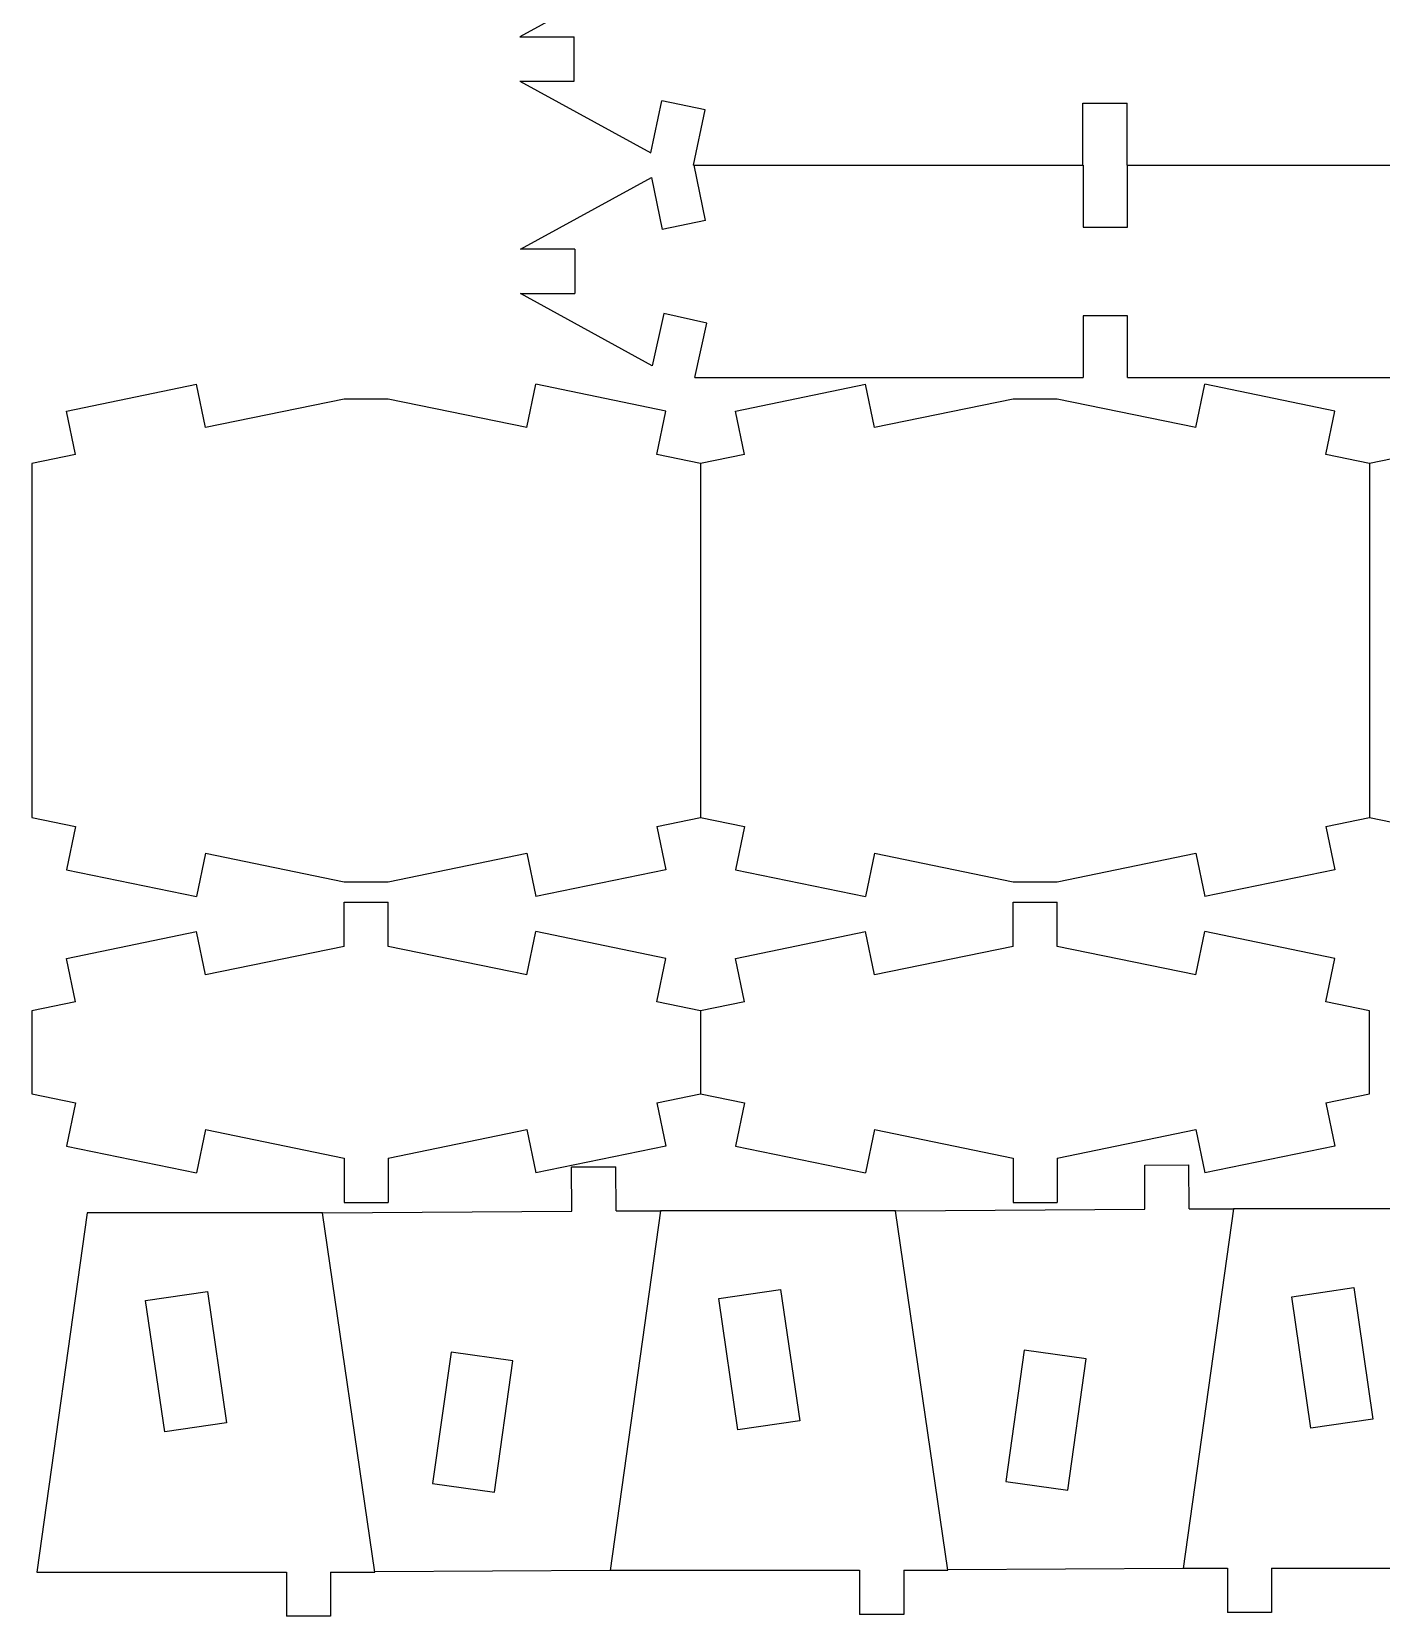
# Model space of a CAD drawing. Header units: inches. Extents: x -247 to 805, y -194 to 990.
# Drawn here: x -210.4 to 132.8, y 74.8 to 477.7 of the extents above; entities that cross this region are included whole.
import ezdxf

# ---------------------------------------------------------------- set-up
doc = ezdxf.new("R2010")
doc.units = ezdxf.units.IN
doc.header["$MEASUREMENT"] = 0
doc.layers.add('Capa 1', color=7, linetype='Continuous')

# ---------------------------------------------------------------- blocks, each defined once
blk = doc.blocks.new('block 4')
at = {"layer": 'Capa 1', "color": 7, "lineweight": 25, "true_color": 0xffffff}
blk.add_lwpolyline([(-210.39, 367.91), (-210.39, 277.91)], dxfattribs=at)
blk = doc.blocks.new('block 5')
at = {"layer": 'Capa 1', "color": 7, "lineweight": 25, "true_color": 0xffffff}
blk.add_lwpolyline([(-210.39, 228.74), (-210.39, 207.66)], dxfattribs=at)
blk = doc.blocks.new('block 7')
at = {"layer": 'Capa 1', "color": 7, "lineweight": 25, "true_color": 0xffffff}
blk.add_lwpolyline([(-196.26, 177.4), (-209.05, 86.02)], dxfattribs=at)
blk = doc.blocks.new('block 8')
at = {"layer": 'Capa 1', "color": 7, "lineweight": 25, "true_color": 0xffffff}
blk.add_lwpolyline([(-199.28, 275.62), (-201.55, 264.6)], dxfattribs=at)
blk = doc.blocks.new('block 9')
at = {"layer": 'Capa 1', "color": 7, "lineweight": 25, "true_color": 0xffffff}
blk.add_lwpolyline([(-199.28, 205.37), (-201.55, 194.35)], dxfattribs=at)
blk = doc.blocks.new('block 10')
at = {"layer": 'Capa 1', "color": 7, "lineweight": 25, "true_color": 0xffffff}
blk.add_lwpolyline([(-166.22, 268.8), (-168.49, 257.79)], dxfattribs=at)
blk = doc.blocks.new('block 11')
at = {"layer": 'Capa 1', "color": 7, "lineweight": 25, "true_color": 0xffffff}
blk.add_lwpolyline([(-166.22, 198.55), (-168.49, 187.53)], dxfattribs=at)
blk = doc.blocks.new('block 12')
at = {"layer": 'Capa 1', "color": 7, "lineweight": 25, "true_color": 0xffffff}
blk.add_lwpolyline([(-199.28, 231.03), (-201.55, 242.05)], dxfattribs=at)
blk = doc.blocks.new('block 13')
at = {"layer": 'Capa 1', "color": 7, "lineweight": 25, "true_color": 0xffffff}
blk.add_lwpolyline([(-176.56, 121.64), (-181.43, 155.04)], dxfattribs=at)
blk = doc.blocks.new('block 14')
at = {"layer": 'Capa 1', "color": 7, "lineweight": 25, "true_color": 0xffffff}
blk.add_lwpolyline([(-165.69, 157.34), (-160.82, 123.94)], dxfattribs=at)
blk = doc.blocks.new('block 17')
at = {"layer": 'Capa 1', "color": 7, "lineweight": 25, "true_color": 0xffffff}
blk.add_lwpolyline([(-145.63, 86.02), (-145.63, 74.77)], dxfattribs=at)
blk = doc.blocks.new('block 20')
at = {"layer": 'Capa 1', "color": 7, "lineweight": 25, "true_color": 0xffffff}
blk.add_lwpolyline([(-134.38, 86.02), (-134.38, 74.77)], dxfattribs=at)
blk = doc.blocks.new('block 21')
at = {"layer": 'Capa 1', "color": 7, "lineweight": 25, "true_color": 0xffffff}
blk.add_lwpolyline([(-199.28, 370.2), (-201.55, 381.22)], dxfattribs=at)
blk = doc.blocks.new('block 22')
at = {"layer": 'Capa 1', "color": 7, "lineweight": 25, "true_color": 0xffffff}
blk.add_lwpolyline([(-166.22, 237.85), (-168.49, 248.87)], dxfattribs=at)
blk = doc.blocks.new('block 23')
at = {"layer": 'Capa 1', "color": 7, "lineweight": 25, "true_color": 0xffffff}
blk.add_lwpolyline([(-123.13, 86.02), (-136.46, 177.4)], dxfattribs=at)
blk = doc.blocks.new('block 24')
at = {"layer": 'Capa 1', "color": 7, "lineweight": 25, "true_color": 0xffffff}
blk.add_lwpolyline([(-130.96, 191.28), (-130.96, 180.03)], dxfattribs=at)
blk = doc.blocks.new('block 25')
at = {"layer": 'Capa 1', "color": 7, "lineweight": 25, "true_color": 0xffffff}
blk.add_lwpolyline([(-130.96, 245.12), (-130.96, 256.37)], dxfattribs=at)
blk = doc.blocks.new('block 26')
at = {"layer": 'Capa 1', "color": 7, "lineweight": 25, "true_color": 0xffffff}
blk.add_lwpolyline([(-119.71, 191.28), (-119.71, 180.03)], dxfattribs=at)
blk = doc.blocks.new('block 27')
at = {"layer": 'Capa 1', "color": 7, "lineweight": 25, "true_color": 0xffffff}
blk.add_lwpolyline([(-119.71, 245.12), (-119.71, 256.37)], dxfattribs=at)
blk = doc.blocks.new('block 30')
at = {"layer": 'Capa 1', "color": 7, "lineweight": 25, "true_color": 0xffffff}
blk.add_lwpolyline([(-84.46, 377.02), (-82.18, 388.04)], dxfattribs=at)
blk = doc.blocks.new('block 31')
at = {"layer": 'Capa 1', "color": 7, "lineweight": 25, "true_color": 0xffffff}
blk.add_lwpolyline([(-166.22, 377.02), (-168.49, 388.04)], dxfattribs=at)
blk = doc.blocks.new('block 34')
at = {"layer": 'Capa 1', "color": 7, "lineweight": 25, "true_color": 0xffffff}
blk.add_lwpolyline([(-103.76, 141.97), (-108.44, 108.54)], dxfattribs=at)
blk = doc.blocks.new('block 35')
at = {"layer": 'Capa 1', "color": 7, "lineweight": 25, "true_color": 0xffffff}
blk.add_lwpolyline([(-92.68, 106.34), (-88.01, 139.77)], dxfattribs=at)
blk = doc.blocks.new('block 36')
at = {"layer": 'Capa 1', "color": 7, "lineweight": 25, "true_color": 0xffffff}
blk.add_lwpolyline([(-84.46, 237.85), (-82.18, 248.87)], dxfattribs=at)
blk = doc.blocks.new('block 37')
at = {"layer": 'Capa 1', "color": 7, "lineweight": 25, "true_color": 0xffffff}
blk.add_lwpolyline([(-51.4, 370.2), (-49.13, 381.22)], dxfattribs=at)
blk = doc.blocks.new('block 40')
at = {"layer": 'Capa 1', "color": 7, "lineweight": 25, "true_color": 0xffffff}
blk.add_lwpolyline([(-84.46, 198.55), (-82.18, 187.53)], dxfattribs=at)
blk = doc.blocks.new('block 41')
at = {"layer": 'Capa 1', "color": 7, "lineweight": 25, "true_color": 0xffffff}
blk.add_lwpolyline([(-73.04, 177.77), (-73.11, 189.02)], dxfattribs=at)
blk = doc.blocks.new('block 42')
at = {"layer": 'Capa 1', "color": 7, "lineweight": 25, "true_color": 0xffffff}
blk.add_lwpolyline([(-61.79, 177.84), (-61.86, 189.09)], dxfattribs=at)
blk = doc.blocks.new('block 43')
at = {"layer": 'Capa 1', "color": 7, "lineweight": 25, "true_color": 0xffffff}
blk.add_lwpolyline([(-51.4, 231.03), (-49.13, 242.05)], dxfattribs=at)
blk = doc.blocks.new('block 47')
at = {"layer": 'Capa 1', "color": 7, "lineweight": 25, "true_color": 0xffffff}
blk.add_lwpolyline([(-84.46, 268.8), (-82.18, 257.79)], dxfattribs=at)
blk = doc.blocks.new('block 49')
at = {"layer": 'Capa 1', "color": 7, "lineweight": 25, "true_color": 0xffffff}
blk.add_lwpolyline([(-40.29, 367.91), (-40.29, 277.91)], dxfattribs=at)
blk = doc.blocks.new('block 50')
at = {"layer": 'Capa 1', "color": 7, "lineweight": 25, "true_color": 0xffffff}
blk.add_lwpolyline([(-40.29, 228.74), (-40.29, 207.66)], dxfattribs=at)
blk = doc.blocks.new('block 52')
at = {"layer": 'Capa 1', "color": 7, "lineweight": 25, "true_color": 0xffffff}
blk.add_lwpolyline([(-50.54, 177.9), (-63.34, 86.45)], dxfattribs=at)
blk = doc.blocks.new('block 53')
at = {"layer": 'Capa 1', "color": 7, "lineweight": 25, "true_color": 0xffffff}
blk.add_lwpolyline([(-29.18, 275.62), (-31.45, 264.6)], dxfattribs=at)
blk = doc.blocks.new('block 54')
at = {"layer": 'Capa 1', "color": 7, "lineweight": 25, "true_color": 0xffffff}
blk.add_lwpolyline([(-29.18, 205.37), (-31.45, 194.35)], dxfattribs=at)
blk = doc.blocks.new('block 64')
at = {"layer": 'Capa 1', "color": 7, "lineweight": 25, "true_color": 0xffffff}
blk.add_lwpolyline([(-51.4, 205.37), (-49.13, 194.35)], dxfattribs=at)
blk = doc.blocks.new('block 65')
at = {"layer": 'Capa 1', "color": 7, "lineweight": 25, "true_color": 0xffffff}
blk.add_lwpolyline([(-51.4, 275.62), (-49.13, 264.6)], dxfattribs=at)
blk = doc.blocks.new('block 66')
at = {"layer": 'Capa 1', "color": 7, "lineweight": 25, "true_color": 0xffffff}
blk.add_lwpolyline([(-30.84, 122.15), (-35.71, 155.54)], dxfattribs=at)
blk = doc.blocks.new('block 67')
at = {"layer": 'Capa 1', "color": 7, "lineweight": 25, "true_color": 0xffffff}
blk.add_lwpolyline([(-19.97, 157.84), (-15.1, 124.44)], dxfattribs=at)
blk = doc.blocks.new('block 70')
at = {"layer": 'Capa 1', "color": 7, "lineweight": 25, "true_color": 0xffffff}
blk.add_lwpolyline([(0.09, 86.52), (0.09, 75.27)], dxfattribs=at)
blk = doc.blocks.new('block 72')
at = {"layer": 'Capa 1', "color": 7, "lineweight": 25, "true_color": 0xffffff}
blk.add_lwpolyline([(3.88, 268.8), (1.61, 257.79)], dxfattribs=at)
blk = doc.blocks.new('block 73')
at = {"layer": 'Capa 1', "color": 7, "lineweight": 25, "true_color": 0xffffff}
blk.add_lwpolyline([(3.88, 198.55), (1.61, 187.53)], dxfattribs=at)
blk = doc.blocks.new('block 82')
at = {"layer": 'Capa 1', "color": 7, "lineweight": 25, "true_color": 0xffffff}
blk.add_lwpolyline([(-29.18, 231.03), (-31.45, 242.05)], dxfattribs=at)
blk = doc.blocks.new('block 85')
at = {"layer": 'Capa 1', "color": 7, "lineweight": 25, "true_color": 0xffffff}
blk.add_lwpolyline([(11.34, 86.52), (11.34, 75.27)], dxfattribs=at)
blk = doc.blocks.new('block 88')
at = {"layer": 'Capa 1', "color": 7, "lineweight": 25, "true_color": 0xffffff}
blk.add_lwpolyline([(-134.38, 74.77), (-145.63, 74.77)], dxfattribs=at)
blk = doc.blocks.new('block 89')
at = {"layer": 'Capa 1', "color": 7, "lineweight": 25, "true_color": 0xffffff}
blk.add_lwpolyline([(11.34, 75.27), (0.09, 75.27)], dxfattribs=at)
blk = doc.blocks.new('block 90')
at = {"layer": 'Capa 1', "color": 7, "lineweight": 25, "true_color": 0xffffff}
blk.add_lwpolyline([(-108.44, 108.54), (-92.68, 106.34)], dxfattribs=at)
blk = doc.blocks.new('block 91')
at = {"layer": 'Capa 1', "color": 7, "lineweight": 25, "true_color": 0xffffff}
blk.add_lwpolyline([(-29.18, 370.2), (-31.45, 381.22)], dxfattribs=at)
blk = doc.blocks.new('block 92')
at = {"layer": 'Capa 1', "color": 7, "lineweight": 25, "true_color": 0xffffff}
blk.add_lwpolyline([(3.88, 237.85), (1.61, 248.87)], dxfattribs=at)
blk = doc.blocks.new('block 93')
at = {"layer": 'Capa 1', "color": 7, "lineweight": 25, "true_color": 0xffffff}
blk.add_lwpolyline([(22.59, 86.52), (9.26, 177.9)], dxfattribs=at)
blk = doc.blocks.new('block 95')
at = {"layer": 'Capa 1', "color": 7, "lineweight": 25, "true_color": 0xffffff}
blk.add_lwpolyline([(39.14, 191.28), (39.14, 180.03)], dxfattribs=at)
blk = doc.blocks.new('block 96')
at = {"layer": 'Capa 1', "color": 7, "lineweight": 25, "true_color": 0xffffff}
blk.add_lwpolyline([(39.14, 245.12), (39.14, 256.37)], dxfattribs=at)
blk = doc.blocks.new('block 97')
at = {"layer": 'Capa 1', "color": 7, "lineweight": 25, "true_color": 0xffffff}
blk.add_lwpolyline([(50.39, 191.28), (50.39, 180.03)], dxfattribs=at)
blk = doc.blocks.new('block 98')
at = {"layer": 'Capa 1', "color": 7, "lineweight": 25, "true_color": 0xffffff}
blk.add_lwpolyline([(50.39, 245.12), (50.39, 256.37)], dxfattribs=at)
blk = doc.blocks.new('block 99')
at = {"layer": 'Capa 1', "color": 7, "lineweight": 25, "true_color": 0xffffff}
blk.add_lwpolyline([(41.96, 142.47), (37.28, 109.04)], dxfattribs=at)
blk = doc.blocks.new('block 100')
at = {"layer": 'Capa 1', "color": 7, "lineweight": 25, "true_color": 0xffffff}
blk.add_lwpolyline([(85.64, 377.02), (87.92, 388.04)], dxfattribs=at)
blk = doc.blocks.new('block 103')
at = {"layer": 'Capa 1', "color": 7, "lineweight": 25, "true_color": 0xffffff}
blk.add_lwpolyline([(82.38, 86.95), (22.58, 86.6)], dxfattribs=at)
blk = doc.blocks.new('block 104')
at = {"layer": 'Capa 1', "color": 7, "lineweight": 25, "true_color": 0xffffff}
blk.add_lwpolyline([(-63.34, 86.45), (-123.14, 86.1)], dxfattribs=at)
blk = doc.blocks.new('block 105')
at = {"layer": 'Capa 1', "color": 7, "lineweight": 25, "true_color": 0xffffff}
blk.add_lwpolyline([(104.89, 75.77), (93.64, 75.77)], dxfattribs=at)
blk = doc.blocks.new('block 107')
at = {"layer": 'Capa 1', "color": 7, "lineweight": 25, "true_color": 0xffffff}
blk.add_lwpolyline([(-209.05, 86.02), (-145.63, 86.02)], dxfattribs=at)
blk = doc.blocks.new('block 108')
at = {"layer": 'Capa 1', "color": 7, "lineweight": 25, "true_color": 0xffffff}
blk.add_lwpolyline([(-134.38, 86.02), (-123.13, 86.02)], dxfattribs=at)
blk = doc.blocks.new('block 109')
at = {"layer": 'Capa 1', "color": 7, "lineweight": 25, "true_color": 0xffffff}
blk.add_lwpolyline([(-63.33, 86.52), (0.09, 86.52)], dxfattribs=at)
blk = doc.blocks.new('block 110')
at = {"layer": 'Capa 1', "color": 7, "lineweight": 25, "true_color": 0xffffff}
blk.add_lwpolyline([(11.34, 86.52), (22.59, 86.52)], dxfattribs=at)
blk = doc.blocks.new('block 111')
at = {"layer": 'Capa 1', "color": 7, "lineweight": 25, "true_color": 0xffffff}
blk.add_lwpolyline([(82.39, 87.02), (93.64, 87.02)], dxfattribs=at)
blk = doc.blocks.new('block 112')
at = {"layer": 'Capa 1', "color": 7, "lineweight": 25, "true_color": 0xffffff}
blk.add_lwpolyline([(104.89, 87.02), (168.31, 87.02)], dxfattribs=at)
blk = doc.blocks.new('block 115')
at = {"layer": 'Capa 1', "color": 7, "lineweight": 25, "true_color": 0xffffff}
blk.add_lwpolyline([(37.28, 109.04), (53.04, 106.84)], dxfattribs=at)
blk = doc.blocks.new('block 116')
at = {"layer": 'Capa 1', "color": 7, "lineweight": 25, "true_color": 0xffffff}
blk.add_lwpolyline([(3.88, 377.02), (1.61, 388.04)], dxfattribs=at)
blk = doc.blocks.new('block 117')
at = {"layer": 'Capa 1', "color": 7, "lineweight": 25, "true_color": 0xffffff}
blk.add_lwpolyline([(72.68, 178.27), (72.61, 189.52)], dxfattribs=at)
blk = doc.blocks.new('block 118')
at = {"layer": 'Capa 1', "color": 7, "lineweight": 25, "true_color": 0xffffff}
blk.add_lwpolyline([(83.93, 178.34), (83.86, 189.59)], dxfattribs=at)
blk = doc.blocks.new('block 119')
at = {"layer": 'Capa 1', "color": 7, "lineweight": 25, "true_color": 0xffffff}
blk.add_lwpolyline([(53.04, 106.84), (57.71, 140.27)], dxfattribs=at)
blk = doc.blocks.new('block 120')
at = {"layer": 'Capa 1', "color": 7, "lineweight": 25, "true_color": 0xffffff}
blk.add_lwpolyline([(85.64, 237.85), (87.92, 248.87)], dxfattribs=at)
blk = doc.blocks.new('block 121')
at = {"layer": 'Capa 1', "color": 7, "lineweight": 25, "true_color": 0xffffff}
blk.add_lwpolyline([(118.7, 370.2), (120.97, 381.22)], dxfattribs=at)
blk = doc.blocks.new('block 123')
at = {"layer": 'Capa 1', "color": 7, "lineweight": 25, "true_color": 0xffffff}
blk.add_lwpolyline([(130.62, 124.94), (114.88, 122.65)], dxfattribs=at)
blk = doc.blocks.new('block 124')
at = {"layer": 'Capa 1', "color": 7, "lineweight": 25, "true_color": 0xffffff}
blk.add_lwpolyline([(-88.01, 139.77), (-103.76, 141.97)], dxfattribs=at)
blk = doc.blocks.new('block 126')
at = {"layer": 'Capa 1', "color": 7, "lineweight": 25, "true_color": 0xffffff}
blk.add_lwpolyline([(57.71, 140.27), (41.96, 142.47)], dxfattribs=at)
blk = doc.blocks.new('block 127')
at = {"layer": 'Capa 1', "color": 7, "lineweight": 25, "true_color": 0xffffff}
blk.add_lwpolyline([(-201.55, 194.35), (-168.49, 187.53)], dxfattribs=at)
blk = doc.blocks.new('block 128')
at = {"layer": 'Capa 1', "color": 7, "lineweight": 25, "true_color": 0xffffff}
blk.add_lwpolyline([(85.64, 198.55), (87.92, 187.53)], dxfattribs=at)
blk = doc.blocks.new('block 129')
at = {"layer": 'Capa 1', "color": 7, "lineweight": 25, "true_color": 0xffffff}
blk.add_lwpolyline([(93.64, 87.02), (93.64, 75.77)], dxfattribs=at)
blk = doc.blocks.new('block 130')
at = {"layer": 'Capa 1', "color": 7, "lineweight": 25, "true_color": 0xffffff}
blk.add_lwpolyline([(104.89, 87.02), (104.89, 75.77)], dxfattribs=at)
blk = doc.blocks.new('block 131')
at = {"layer": 'Capa 1', "color": 7, "lineweight": 25, "true_color": 0xffffff}
blk.add_lwpolyline([(95.18, 178.4), (82.38, 86.95)], dxfattribs=at)
blk = doc.blocks.new('block 132')
at = {"layer": 'Capa 1', "color": 7, "lineweight": 25, "true_color": 0xffffff}
blk.add_lwpolyline([(118.7, 231.03), (120.97, 242.05)], dxfattribs=at)
blk = doc.blocks.new('block 135')
at = {"layer": 'Capa 1', "color": 7, "lineweight": 25, "true_color": 0xffffff}
blk.add_lwpolyline([(-15.1, 124.44), (-30.84, 122.15)], dxfattribs=at)
blk = doc.blocks.new('block 138')
at = {"layer": 'Capa 1', "color": 7, "lineweight": 25, "true_color": 0xffffff}
blk.add_lwpolyline([(-210.39, 207.66), (-199.28, 205.37)], dxfattribs=at)
blk = doc.blocks.new('block 139')
at = {"layer": 'Capa 1', "color": 7, "lineweight": 25, "true_color": 0xffffff}
blk.add_lwpolyline([(-166.22, 198.55), (-130.96, 191.28)], dxfattribs=at)
blk = doc.blocks.new('block 140')
at = {"layer": 'Capa 1', "color": 7, "lineweight": 25, "true_color": 0xffffff}
blk.add_lwpolyline([(-31.45, 194.35), (1.61, 187.53)], dxfattribs=at)
blk = doc.blocks.new('block 141')
at = {"layer": 'Capa 1', "color": 7, "lineweight": 25, "true_color": 0xffffff}
blk.add_lwpolyline([(85.64, 268.8), (87.92, 257.79)], dxfattribs=at)
blk = doc.blocks.new('block 142')
at = {"layer": 'Capa 1', "color": 7, "lineweight": 25, "true_color": 0xffffff}
blk.add_lwpolyline([(114.88, 122.65), (110.01, 156.04)], dxfattribs=at)
blk = doc.blocks.new('block 143')
at = {"layer": 'Capa 1', "color": 7, "lineweight": 25, "true_color": 0xffffff}
blk.add_lwpolyline([(129.81, 367.91), (129.81, 277.91)], dxfattribs=at)
blk = doc.blocks.new('block 144')
at = {"layer": 'Capa 1', "color": 7, "lineweight": 25, "true_color": 0xffffff}
blk.add_lwpolyline([(129.81, 207.66), (129.81, 228.74)], dxfattribs=at)
blk = doc.blocks.new('block 149')
at = {"layer": 'Capa 1', "color": 7, "lineweight": 25, "true_color": 0xffffff}
blk.add_lwpolyline([(110.01, 156.04), (125.75, 158.34)], dxfattribs=at)
blk = doc.blocks.new('block 150')
at = {"layer": 'Capa 1', "color": 7, "lineweight": 25, "true_color": 0xffffff}
blk.add_lwpolyline([(-160.82, 123.94), (-176.56, 121.64)], dxfattribs=at)
blk = doc.blocks.new('block 151')
at = {"layer": 'Capa 1', "color": 7, "lineweight": 25, "true_color": 0xffffff}
blk.add_lwpolyline([(-35.71, 155.54), (-19.97, 157.84)], dxfattribs=at)
blk = doc.blocks.new('block 156')
at = {"layer": 'Capa 1', "color": 7, "lineweight": 25, "true_color": 0xffffff}
blk.add_lwpolyline([(9.26, 177.9), (72.68, 178.27)], dxfattribs=at)
blk = doc.blocks.new('block 157')
at = {"layer": 'Capa 1', "color": 7, "lineweight": 25, "true_color": 0xffffff}
blk.add_lwpolyline([(83.93, 178.34), (95.18, 178.4)], dxfattribs=at)
blk = doc.blocks.new('block 158')
at = {"layer": 'Capa 1', "color": 7, "lineweight": 25, "true_color": 0xffffff}
blk.add_lwpolyline([(-136.46, 177.4), (-73.04, 177.77)], dxfattribs=at)
blk = doc.blocks.new('block 159')
at = {"layer": 'Capa 1', "color": 7, "lineweight": 25, "true_color": 0xffffff}
blk.add_lwpolyline([(-61.79, 177.84), (-50.54, 177.9)], dxfattribs=at)
blk = doc.blocks.new('block 160')
at = {"layer": 'Capa 1', "color": 7, "lineweight": 25, "true_color": 0xffffff}
blk.add_lwpolyline([(-136.46, 177.4), (-196.26, 177.4)], dxfattribs=at)
blk = doc.blocks.new('block 161')
at = {"layer": 'Capa 1', "color": 7, "lineweight": 25, "true_color": 0xffffff}
blk.add_lwpolyline([(9.26, 177.9), (-50.54, 177.9)], dxfattribs=at)
blk = doc.blocks.new('block 162')
at = {"layer": 'Capa 1', "color": 7, "lineweight": 25, "true_color": 0xffffff}
blk.add_lwpolyline([(154.98, 178.4), (95.18, 178.4)], dxfattribs=at)
blk = doc.blocks.new('block 164')
at = {"layer": 'Capa 1', "color": 7, "lineweight": 25, "true_color": 0xffffff}
blk.add_lwpolyline([(-130.96, 180.03), (-119.71, 180.03)], dxfattribs=at)
blk = doc.blocks.new('block 165')
at = {"layer": 'Capa 1', "color": 7, "lineweight": 25, "true_color": 0xffffff}
blk.add_lwpolyline([(39.14, 180.03), (50.39, 180.03)], dxfattribs=at)
blk = doc.blocks.new('block 167')
at = {"layer": 'Capa 1', "color": 7, "lineweight": 25, "true_color": 0xffffff}
blk.add_lwpolyline([(-40.29, 207.66), (-29.18, 205.37)], dxfattribs=at)
blk = doc.blocks.new('block 168')
at = {"layer": 'Capa 1', "color": 7, "lineweight": 25, "true_color": 0xffffff}
blk.add_lwpolyline([(3.88, 198.55), (39.14, 191.28)], dxfattribs=at)
blk = doc.blocks.new('block 169')
at = {"layer": 'Capa 1', "color": 7, "lineweight": 25, "true_color": 0xffffff}
blk.add_lwpolyline([(118.7, 205.37), (120.97, 194.35)], dxfattribs=at)
blk = doc.blocks.new('block 170')
at = {"layer": 'Capa 1', "color": 7, "lineweight": 25, "true_color": 0xffffff}
blk.add_lwpolyline([(118.7, 275.62), (120.97, 264.6)], dxfattribs=at)
blk = doc.blocks.new('block 171')
at = {"layer": 'Capa 1', "color": 7, "lineweight": 25, "true_color": 0xffffff}
blk.add_lwpolyline([(125.75, 158.34), (130.62, 124.94)], dxfattribs=at)
blk = doc.blocks.new('block 179')
at = {"layer": 'Capa 1', "color": 7, "lineweight": 25, "true_color": 0xffffff}
blk.add_lwpolyline([(120.97, 194.35), (87.92, 187.53)], dxfattribs=at)
blk = doc.blocks.new('block 182')
at = {"layer": 'Capa 1', "color": 7, "lineweight": 25, "true_color": 0xffffff}
blk.add_lwpolyline([(50.39, 191.28), (85.64, 198.55)], dxfattribs=at)
blk = doc.blocks.new('block 183')
at = {"layer": 'Capa 1', "color": 7, "lineweight": 25, "true_color": 0xffffff}
blk.add_lwpolyline([(118.7, 205.37), (129.81, 207.66)], dxfattribs=at)
blk = doc.blocks.new('block 184')
at = {"layer": 'Capa 1', "color": 7, "lineweight": 25, "true_color": 0xffffff}
blk.add_lwpolyline([(-181.43, 155.04), (-165.69, 157.34)], dxfattribs=at)
blk = doc.blocks.new('block 187')
at = {"layer": 'Capa 1', "color": 7, "lineweight": 25, "true_color": 0xffffff}
blk.add_lwpolyline([(72.61, 189.52), (83.86, 189.59)], dxfattribs=at)
blk = doc.blocks.new('block 188')
at = {"layer": 'Capa 1', "color": 7, "lineweight": 25, "true_color": 0xffffff}
blk.add_lwpolyline([(-73.11, 189.02), (-61.86, 189.09)], dxfattribs=at)
blk = doc.blocks.new('block 191')
at = {"layer": 'Capa 1', "color": 7, "lineweight": 25, "true_color": 0xffffff}
blk.add_lwpolyline([(-40.29, 228.74), (-51.4, 231.03)], dxfattribs=at)
blk = doc.blocks.new('block 192')
at = {"layer": 'Capa 1', "color": 7, "lineweight": 25, "true_color": 0xffffff}
blk.add_lwpolyline([(-84.46, 237.85), (-119.71, 245.12)], dxfattribs=at)
blk = doc.blocks.new('block 193')
at = {"layer": 'Capa 1', "color": 7, "lineweight": 25, "true_color": 0xffffff}
blk.add_lwpolyline([(-201.55, 264.6), (-168.49, 257.79)], dxfattribs=at)
blk = doc.blocks.new('block 194')
at = {"layer": 'Capa 1', "color": 7, "lineweight": 25, "true_color": 0xffffff}
blk.add_lwpolyline([(-49.13, 242.05), (-82.18, 248.87)], dxfattribs=at)
blk = doc.blocks.new('block 195')
at = {"layer": 'Capa 1', "color": 7, "lineweight": 25, "true_color": 0xffffff}
blk.add_lwpolyline([(-210.39, 277.91), (-199.28, 275.62)], dxfattribs=at)
blk = doc.blocks.new('block 196')
at = {"layer": 'Capa 1', "color": 7, "lineweight": 25, "true_color": 0xffffff}
blk.add_lwpolyline([(-166.22, 268.8), (-130.96, 261.53)], dxfattribs=at)
blk = doc.blocks.new('block 215')
at = {"layer": 'Capa 1', "color": 7, "lineweight": 25, "true_color": 0xffffff}
blk.add_lwpolyline([(-49.13, 194.35), (-82.18, 187.53)], dxfattribs=at)
blk = doc.blocks.new('block 228')
at = {"layer": 'Capa 1', "color": 7, "lineweight": 25, "true_color": 0xffffff}
blk.add_lwpolyline([(129.81, 228.74), (118.7, 231.03)], dxfattribs=at)
blk = doc.blocks.new('block 229')
at = {"layer": 'Capa 1', "color": 7, "lineweight": 25, "true_color": 0xffffff}
blk.add_lwpolyline([(85.64, 237.85), (50.39, 245.12)], dxfattribs=at)
blk = doc.blocks.new('block 230')
at = {"layer": 'Capa 1', "color": 7, "lineweight": 25, "true_color": 0xffffff}
blk.add_lwpolyline([(-31.45, 264.6), (1.61, 257.79)], dxfattribs=at)
blk = doc.blocks.new('block 233')
at = {"layer": 'Capa 1', "color": 7, "lineweight": 25, "true_color": 0xffffff}
blk.add_lwpolyline([(120.97, 242.05), (87.92, 248.87)], dxfattribs=at)
blk = doc.blocks.new('block 234')
at = {"layer": 'Capa 1', "color": 7, "lineweight": 25, "true_color": 0xffffff}
blk.add_lwpolyline([(-40.29, 277.91), (-29.18, 275.62)], dxfattribs=at)
blk = doc.blocks.new('block 235')
at = {"layer": 'Capa 1', "color": 7, "lineweight": 25, "true_color": 0xffffff}
blk.add_lwpolyline([(3.88, 268.8), (39.14, 261.53)], dxfattribs=at)
blk = doc.blocks.new('block 243')
at = {"layer": 'Capa 1', "color": 7, "lineweight": 25, "true_color": 0xffffff}
blk.add_lwpolyline([(-119.71, 191.28), (-84.46, 198.55)], dxfattribs=at)
blk = doc.blocks.new('block 244')
at = {"layer": 'Capa 1', "color": 7, "lineweight": 25, "true_color": 0xffffff}
blk.add_lwpolyline([(-51.4, 205.37), (-40.29, 207.66)], dxfattribs=at)
blk = doc.blocks.new('block 248')
at = {"layer": 'Capa 1', "color": 7, "lineweight": 25, "true_color": 0xffffff}
blk.add_lwpolyline([(39.14, 245.12), (3.88, 237.85)], dxfattribs=at)
blk = doc.blocks.new('block 249')
at = {"layer": 'Capa 1', "color": 7, "lineweight": 25, "true_color": 0xffffff}
blk.add_lwpolyline([(-29.18, 231.03), (-40.29, 228.74)], dxfattribs=at)
blk = doc.blocks.new('block 250')
at = {"layer": 'Capa 1', "color": 7, "lineweight": 25, "true_color": 0xffffff}
blk.add_lwpolyline([(120.97, 264.6), (87.92, 257.79)], dxfattribs=at)
blk = doc.blocks.new('block 252')
at = {"layer": 'Capa 1', "color": 7, "lineweight": 25, "true_color": 0xffffff}
blk.add_lwpolyline([(-130.96, 256.37), (-119.71, 256.37)], dxfattribs=at)
blk = doc.blocks.new('block 253')
at = {"layer": 'Capa 1', "color": 7, "lineweight": 25, "true_color": 0xffffff}
blk.add_lwpolyline([(39.14, 256.37), (50.39, 256.37)], dxfattribs=at)
blk = doc.blocks.new('block 254')
at = {"layer": 'Capa 1', "color": 7, "lineweight": 25, "true_color": 0xffffff}
blk.add_lwpolyline([(-130.96, 261.53), (-119.71, 261.53)], dxfattribs=at)
blk = doc.blocks.new('block 255')
at = {"layer": 'Capa 1', "color": 7, "lineweight": 25, "true_color": 0xffffff}
blk.add_lwpolyline([(39.14, 261.53), (50.39, 261.53)], dxfattribs=at)
blk = doc.blocks.new('block 267')
at = {"layer": 'Capa 1', "color": 7, "lineweight": 25, "true_color": 0xffffff}
blk.add_lwpolyline([(-31.45, 242.05), (1.61, 248.87)], dxfattribs=at)
blk = doc.blocks.new('block 268')
at = {"layer": 'Capa 1', "color": 7, "lineweight": 25, "true_color": 0xffffff}
blk.add_lwpolyline([(50.39, 261.53), (85.64, 268.8)], dxfattribs=at)
blk = doc.blocks.new('block 269')
at = {"layer": 'Capa 1', "color": 7, "lineweight": 25, "true_color": 0xffffff}
blk.add_lwpolyline([(118.7, 275.62), (129.81, 277.91)], dxfattribs=at)
blk = doc.blocks.new('block 270')
at = {"layer": 'Capa 1', "color": 7, "lineweight": 25, "true_color": 0xffffff}
blk.add_lwpolyline([(-130.96, 245.12), (-166.22, 237.85)], dxfattribs=at)
blk = doc.blocks.new('block 271')
at = {"layer": 'Capa 1', "color": 7, "lineweight": 25, "true_color": 0xffffff}
blk.add_lwpolyline([(-199.28, 231.03), (-210.39, 228.74)], dxfattribs=at)
blk = doc.blocks.new('block 277')
at = {"layer": 'Capa 1', "color": 7, "lineweight": 25, "true_color": 0xffffff}
blk.add_lwpolyline([(129.81, 277.91), (140.92, 275.62)], dxfattribs=at)
blk = doc.blocks.new('block 281')
at = {"layer": 'Capa 1', "color": 7, "lineweight": 25, "true_color": 0xffffff}
blk.add_lwpolyline([(-49.13, 264.6), (-82.18, 257.79)], dxfattribs=at)
blk = doc.blocks.new('block 282')
at = {"layer": 'Capa 1', "color": 7, "lineweight": 25, "true_color": 0xffffff}
blk.add_lwpolyline([(-201.55, 242.05), (-168.49, 248.87)], dxfattribs=at)
blk = doc.blocks.new('block 283')
at = {"layer": 'Capa 1', "color": 7, "lineweight": 25, "true_color": 0xffffff}
blk.add_lwpolyline([(-119.71, 261.53), (-84.46, 268.8)], dxfattribs=at)
blk = doc.blocks.new('block 284')
at = {"layer": 'Capa 1', "color": 7, "lineweight": 25, "true_color": 0xffffff}
blk.add_lwpolyline([(-51.4, 275.62), (-40.29, 277.91)], dxfattribs=at)
blk = doc.blocks.new('block 286')
at = {"layer": 'Capa 1', "color": 7, "lineweight": 25, "true_color": 0xffffff}
blk.add_lwpolyline([(-40.29, 367.91), (-51.4, 370.2)], dxfattribs=at)
blk = doc.blocks.new('block 287')
at = {"layer": 'Capa 1', "color": 7, "lineweight": 25, "true_color": 0xffffff}
blk.add_lwpolyline([(-84.46, 377.02), (-119.71, 384.29)], dxfattribs=at)
blk = doc.blocks.new('block 301')
at = {"layer": 'Capa 1', "color": 7, "lineweight": 25, "true_color": 0xffffff}
blk.add_lwpolyline([(-49.13, 381.22), (-82.18, 388.04)], dxfattribs=at)
blk = doc.blocks.new('block 307')
at = {"layer": 'Capa 1', "color": 7, "lineweight": 25, "true_color": 0xffffff}
blk.add_lwpolyline([(140.92, 370.2), (129.81, 367.91)], dxfattribs=at)
blk = doc.blocks.new('block 314')
at = {"layer": 'Capa 1', "color": 7, "lineweight": 25, "true_color": 0xffffff}
blk.add_lwpolyline([(129.81, 367.91), (118.7, 370.2)], dxfattribs=at)
blk = doc.blocks.new('block 315')
at = {"layer": 'Capa 1', "color": 7, "lineweight": 25, "true_color": 0xffffff}
blk.add_lwpolyline([(85.64, 377.02), (50.39, 384.29)], dxfattribs=at)
blk = doc.blocks.new('block 316')
at = {"layer": 'Capa 1', "color": 7, "lineweight": 25, "true_color": 0xffffff}
blk.add_lwpolyline([(120.97, 381.22), (87.92, 388.04)], dxfattribs=at)
blk = doc.blocks.new('block 322')
at = {"layer": 'Capa 1', "color": 7, "lineweight": 25, "true_color": 0xffffff}
blk.add_lwpolyline([(39.14, 384.29), (3.88, 377.02)], dxfattribs=at)
blk = doc.blocks.new('block 323')
at = {"layer": 'Capa 1', "color": 7, "lineweight": 25, "true_color": 0xffffff}
blk.add_lwpolyline([(-29.18, 370.2), (-40.29, 367.91)], dxfattribs=at)
blk = doc.blocks.new('block 325')
at = {"layer": 'Capa 1', "color": 7, "lineweight": 25, "true_color": 0xffffff}
blk.add_lwpolyline([(50.39, 384.29), (39.14, 384.29)], dxfattribs=at)
blk = doc.blocks.new('block 326')
at = {"layer": 'Capa 1', "color": 7, "lineweight": 25, "true_color": 0xffffff}
blk.add_lwpolyline([(-119.71, 384.29), (-130.96, 384.29)], dxfattribs=at)
blk = doc.blocks.new('block 334')
at = {"layer": 'Capa 1', "color": 7, "lineweight": 25, "true_color": 0xffffff}
blk.add_lwpolyline([(-31.45, 381.22), (1.61, 388.04)], dxfattribs=at)
blk = doc.blocks.new('block 335')
at = {"layer": 'Capa 1', "color": 7, "lineweight": 25, "true_color": 0xffffff}
blk.add_lwpolyline([(-130.96, 384.29), (-166.22, 377.02)], dxfattribs=at)
blk = doc.blocks.new('block 336')
at = {"layer": 'Capa 1', "color": 7, "lineweight": 25, "true_color": 0xffffff}
blk.add_lwpolyline([(-199.28, 370.2), (-210.39, 367.91)], dxfattribs=at)
blk = doc.blocks.new('block 342')
at = {"layer": 'Capa 1', "color": 7, "lineweight": 25, "true_color": 0xffffff}
blk.add_lwpolyline([(-201.55, 381.22), (-168.49, 388.04)], dxfattribs=at)
blk = doc.blocks.new('block 2')
at = {"layer": 'Capa 1'}
for name in ['block 342', 'block 31', 'block 30', 'block 301', 'block 334', 'block 116', 'block 100', 'block 316', 'block 335', 'block 326', 'block 287', 'block 322', 'block 325', 'block 315', 'block 21', 'block 37', 'block 91', 'block 121', 'block 336', 'block 4', 'block 286', 'block 323', 'block 49', 'block 314', 'block 307', 'block 143', 'block 195', 'block 8', 'block 284', 'block 65', 'block 234', 'block 53', 'block 269', 'block 170', 'block 277', 'block 10', 'block 196', 'block 283', 'block 47', 'block 72', 'block 235', 'block 268', 'block 141', 'block 193', 'block 281', 'block 230', 'block 250', 'block 254', 'block 255', 'block 25', 'block 252', 'block 27', 'block 96', 'block 253', 'block 98', 'block 282', 'block 22', 'block 36', 'block 194', 'block 267', 'block 92', 'block 120', 'block 233', 'block 12', 'block 270', 'block 192', 'block 43', 'block 82', 'block 248', 'block 229', 'block 132', 'block 271', 'block 191', 'block 249', 'block 228', 'block 5', 'block 50', 'block 144', 'block 138', 'block 244', 'block 167', 'block 183', 'block 9', 'block 64', 'block 54', 'block 169', 'block 11', 'block 139', 'block 243', 'block 40', 'block 73', 'block 168', 'block 182', 'block 128', 'block 127', 'block 215', 'block 140', 'block 179', 'block 24', 'block 26', 'block 95', 'block 97', 'block 187', 'block 117', 'block 118', 'block 188', 'block 41', 'block 42', 'block 7', 'block 160', 'block 158', 'block 23', 'block 164', 'block 52', 'block 159', 'block 161', 'block 156', 'block 93', 'block 165', 'block 131', 'block 157', 'block 162', 'block 184', 'block 14', 'block 151', 'block 67', 'block 149', 'block 171', 'block 13', 'block 66', 'block 142', 'block 34', 'block 124', 'block 99', 'block 126', 'block 35', 'block 119', 'block 123', 'block 150', 'block 135', 'block 115', 'block 90', 'block 107', 'block 17', 'block 20', 'block 108', 'block 104', 'block 109', 'block 70', 'block 85', 'block 110', 'block 103', 'block 111', 'block 129', 'block 112', 'block 130', 'block 88', 'block 89', 'block 105']:
    blk.add_blockref(name, (0, 0), dxfattribs=at)
blk = doc.blocks.new('block 986')
at = {"layer": 'Capa 1', "color": 7, "lineweight": 25, "true_color": 0xffffff}
blk.add_lwpolyline([(-72.42, 465.14), (-72.42, 476.39)], dxfattribs=at)
blk = doc.blocks.new('block 987')
at = {"layer": 'Capa 1', "color": 7, "lineweight": 25, "true_color": 0xffffff}
blk.add_lwpolyline([(-72.28, 422.36), (-72.28, 411.11)], dxfattribs=at)
blk = doc.blocks.new('block 989')
at = {"layer": 'Capa 1', "color": 7, "lineweight": 25, "true_color": 0xffffff}
blk.add_lwpolyline([(-52.81, 440.65), (-50.05, 427.42)], dxfattribs=at)
blk = doc.blocks.new('block 990')
at = {"layer": 'Capa 1', "color": 7, "lineweight": 25, "true_color": 0xffffff}
blk.add_lwpolyline([(-39.04, 429.71), (-41.96, 443.75)], dxfattribs=at)
blk = doc.blocks.new('block 997')
at = {"layer": 'Capa 1', "color": 7, "lineweight": 25, "true_color": 0xffffff}
blk.add_lwpolyline([(-52.94, 446.85), (-50.19, 460.08)], dxfattribs=at)
blk = doc.blocks.new('block 1006')
at = {"layer": 'Capa 1', "color": 7, "lineweight": 25, "true_color": 0xffffff}
blk.add_lwpolyline([(-42.1, 443.75), (-39.18, 457.78)], dxfattribs=at)
blk = doc.blocks.new('block 1007')
at = {"layer": 'Capa 1', "color": 7, "lineweight": 25, "true_color": 0xffffff}
blk.add_lwpolyline([(-49.69, 406.04), (-52.65, 392.73)], dxfattribs=at)
blk = doc.blocks.new('block 1008')
at = {"layer": 'Capa 1', "color": 7, "lineweight": 25, "true_color": 0xffffff}
blk.add_lwpolyline([(-41.79, 389.72), (-38.71, 403.6)], dxfattribs=at)
blk = doc.blocks.new('block 1009')
at = {"layer": 'Capa 1', "color": 7, "lineweight": 25, "true_color": 0xffffff}
blk.add_lwpolyline([(-52.65, 392.73), (-86.09, 411.11)], dxfattribs=at)
blk = doc.blocks.new('block 1016')
at = {"layer": 'Capa 1', "color": 7, "lineweight": 25, "true_color": 0xffffff}
blk.add_lwpolyline([(56.87, 443.75), (56.87, 459.5)], dxfattribs=at)
blk = doc.blocks.new('block 1017')
at = {"layer": 'Capa 1', "color": 7, "lineweight": 25, "true_color": 0xffffff}
blk.add_lwpolyline([(57.01, 443.75), (57.01, 428)], dxfattribs=at)
blk = doc.blocks.new('block 1018')
at = {"layer": 'Capa 1', "color": 7, "lineweight": 25, "true_color": 0xffffff}
blk.add_lwpolyline([(57.01, 405.47), (57.01, 389.72)], dxfattribs=at)
blk = doc.blocks.new('block 1021')
at = {"layer": 'Capa 1', "color": 7, "lineweight": 25, "true_color": 0xffffff}
blk.add_lwpolyline([(-86.23, 465.14), (-52.94, 446.85)], dxfattribs=at)
blk = doc.blocks.new('block 1025')
at = {"layer": 'Capa 1', "color": 7, "lineweight": 25, "true_color": 0xffffff}
blk.add_lwpolyline([(68.12, 443.75), (68.12, 459.5)], dxfattribs=at)
blk = doc.blocks.new('block 1026')
at = {"layer": 'Capa 1', "color": 7, "lineweight": 25, "true_color": 0xffffff}
blk.add_lwpolyline([(68.26, 389.72), (68.26, 405.47)], dxfattribs=at)
blk = doc.blocks.new('block 1027')
at = {"layer": 'Capa 1', "color": 7, "lineweight": 25, "true_color": 0xffffff}
blk.add_lwpolyline([(68.26, 428), (68.26, 443.75)], dxfattribs=at)
blk = doc.blocks.new('block 1039')
at = {"layer": 'Capa 1', "color": 7, "lineweight": 25, "true_color": 0xffffff}
blk.add_lwpolyline([(-38.71, 403.6), (-49.69, 406.04)], dxfattribs=at)
blk = doc.blocks.new('block 1044')
at = {"layer": 'Capa 1', "color": 7, "lineweight": 25, "true_color": 0xffffff}
blk.add_lwpolyline([(-41.79, 389.72), (57.01, 389.72)], dxfattribs=at)
blk = doc.blocks.new('block 1045')
at = {"layer": 'Capa 1', "color": 7, "lineweight": 25, "true_color": 0xffffff}
blk.add_lwpolyline([(68.26, 389.72), (150.3, 389.72)], dxfattribs=at)
blk = doc.blocks.new('block 1046')
at = {"layer": 'Capa 1', "color": 7, "lineweight": 25, "true_color": 0xffffff}
blk.add_lwpolyline([(-39.18, 457.78), (-50.19, 460.08)], dxfattribs=at)
blk = doc.blocks.new('block 1048')
at = {"layer": 'Capa 1', "color": 7, "lineweight": 25, "true_color": 0xffffff}
blk.add_lwpolyline([(-52.78, 494.77), (-86.23, 476.39)], dxfattribs=at)
blk = doc.blocks.new('block 1049')
at = {"layer": 'Capa 1', "color": 7, "lineweight": 25, "true_color": 0xffffff}
blk.add_lwpolyline([(68.26, 405.47), (57.01, 405.47)], dxfattribs=at)
blk = doc.blocks.new('block 1050')
at = {"layer": 'Capa 1', "color": 7, "lineweight": 25, "true_color": 0xffffff}
blk.add_lwpolyline([(-86.09, 411.11), (-72.28, 411.11)], dxfattribs=at)
blk = doc.blocks.new('block 1051')
at = {"layer": 'Capa 1', "color": 7, "lineweight": 25, "true_color": 0xffffff}
blk.add_lwpolyline([(-72.28, 422.36), (-86.09, 422.36)], dxfattribs=at)
blk = doc.blocks.new('block 1052')
at = {"layer": 'Capa 1', "color": 7, "lineweight": 25, "true_color": 0xffffff}
blk.add_lwpolyline([(57.01, 428), (68.26, 428)], dxfattribs=at)
blk = doc.blocks.new('block 1059')
at = {"layer": 'Capa 1', "color": 7, "lineweight": 25, "true_color": 0xffffff}
blk.add_lwpolyline([(-86.09, 422.36), (-52.81, 440.65)], dxfattribs=at)
blk = doc.blocks.new('block 1060')
at = {"layer": 'Capa 1', "color": 7, "lineweight": 25, "true_color": 0xffffff}
blk.add_lwpolyline([(-42.1, 443.75), (57.01, 443.75)], dxfattribs=at)
blk = doc.blocks.new('block 1061')
at = {"layer": 'Capa 1', "color": 7, "lineweight": 25, "true_color": 0xffffff}
blk.add_lwpolyline([(68.12, 443.75), (287.66, 443.75)], dxfattribs=at)
blk = doc.blocks.new('block 1062')
at = {"layer": 'Capa 1', "color": 7, "lineweight": 25, "true_color": 0xffffff}
blk.add_lwpolyline([(56.87, 459.5), (68.12, 459.5)], dxfattribs=at)
blk = doc.blocks.new('block 1063')
at = {"layer": 'Capa 1', "color": 7, "lineweight": 25, "true_color": 0xffffff}
blk.add_lwpolyline([(-86.23, 465.14), (-72.42, 465.14)], dxfattribs=at)
blk = doc.blocks.new('block 1064')
at = {"layer": 'Capa 1', "color": 7, "lineweight": 25, "true_color": 0xffffff}
blk.add_lwpolyline([(-86.23, 476.39), (-72.42, 476.39)], dxfattribs=at)
blk = doc.blocks.new('block 1065')
at = {"layer": 'Capa 1', "color": 7, "lineweight": 25, "true_color": 0xffffff}
blk.add_lwpolyline([(-39.04, 429.71), (-50.05, 427.42)], dxfattribs=at)
blk = doc.blocks.new('block 984')
at = {"layer": 'Capa 1'}
for name in ['block 1048', 'block 1064', 'block 986', 'block 1021', 'block 1063', 'block 997', 'block 1046', 'block 1016', 'block 1062', 'block 1025', 'block 1006', 'block 1060', 'block 990', 'block 1017', 'block 1061', 'block 1027', 'block 1059', 'block 989', 'block 1065', 'block 1052', 'block 1051', 'block 987', 'block 1009', 'block 1050', 'block 1007', 'block 1039', 'block 1008', 'block 1018', 'block 1049', 'block 1026', 'block 1044', 'block 1045']:
    blk.add_blockref(name, (0, 0), dxfattribs=at)

msp = doc.modelspace()

# ---------------------------------------------------------------- block references
at = {"layer": 'Capa 1'}
for name in ['block 984', 'block 2']:
    msp.add_blockref(name, (0, 0), dxfattribs=at)

doc.saveas('drawing.dxf')
